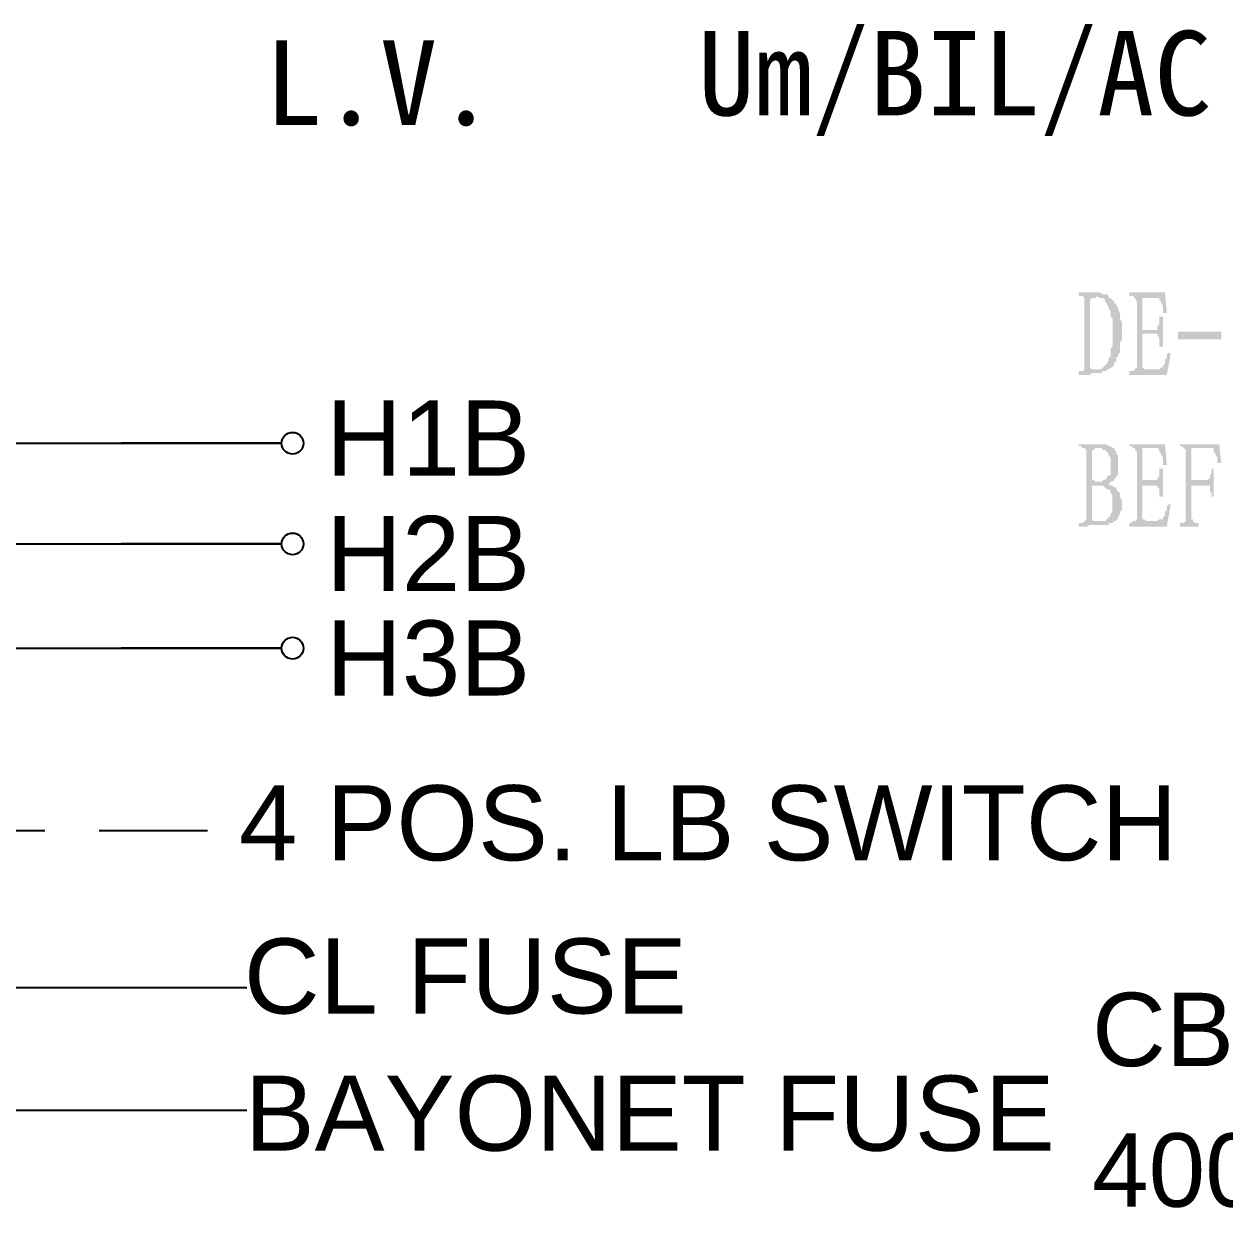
# Model space of a CAD drawing. Header units: millimetres. Extents: x 248233 to 259628, y -181361 to -174035.
# Drawn here: x 259519.87 to 259555.86, y -181152.64 to -181116.6 of the extents above; entities that cross this region are included whole.
import ezdxf
from ezdxf.enums import TextEntityAlignment as Align

# ---------------------------------------------------------------- set-up
doc = ezdxf.new("R2010")
doc.units = ezdxf.units.MM
doc.header["$LTSCALE"] = 13
doc.linetypes.add('DASHED', pattern=[0.75, 0.5, -0.25])
doc.layers.add('2', color=3, linetype='Continuous')
doc.layers.add('4虚线层', color=6, linetype='DASHED')
doc.layers.add('标注、文本', color=3, linetype='Continuous', lineweight=25)
doc.styles.add('Note Text (ANSI)', font='arial.ttf')
doc.styles.add('PDF FangSong', font='simfang.ttf')

msp = doc.modelspace()

# ---------------------------------------------------------------- hatches: boundary and pattern name
at = {"layer": '2', "linetype": 'Continuous', "transparency": 33554559}
for points in [[(259551.985, -181124.638), (259551.479, -181124.638), (259551.479, -181124.75), (259551.536, -181124.75), (259551.592, -181124.75), (259551.648, -181124.806), (259551.648, -181124.863), (259551.648, -181126.885), (259551.648, -181126.941), (259551.592, -181126.997), (259551.479, -181126.997), (259551.479, -181127.109), (259551.592, -181127.109), (259551.648, -181127.109), (259551.76, -181127.109), (259551.816, -181127.109), (259551.873, -181127.053), (259551.929, -181127.053), (259552.041, -181127.053), (259552.097, -181127.053), (259552.153, -181127.053), (259552.21, -181126.997), (259552.266, -181126.997), (259552.322, -181126.997), (259552.041, -181126.941), (259551.985, -181126.941), (259551.929, -181126.941), (259551.873, -181126.941), (259551.816, -181126.885), (259551.816, -181124.863), (259551.873, -181124.806), (259551.929, -181124.806), (259551.985, -181124.806), (259552.041, -181124.75), (259552.378, -181124.75), (259552.322, -181124.694), (259552.266, -181124.694), (259552.21, -181124.694), (259552.097, -181124.638), (259552.041, -181124.638)], [(259554.063, -181124.638), (259552.996, -181124.638), (259552.996, -181124.75), (259553.052, -181124.75), (259553.108, -181124.75), (259553.164, -181124.806), (259553.838, -181124.806), (259553.895, -181124.806), (259553.895, -181124.863), (259553.951, -181124.919), (259553.951, -181124.975), (259554.007, -181125.031), (259554.007, -181125.143), (259554.007, -181125.256), (259554.119, -181125.256)], [(259552.378, -181124.75), (259552.041, -181124.75), (259552.097, -181124.806), (259552.154, -181124.806), (259552.21, -181124.806), (259552.266, -181124.863), (259552.266, -181124.919), (259552.322, -181124.975), (259552.378, -181125.087), (259552.378, -181125.143), (259552.434, -181125.2), (259552.434, -181125.256), (259552.434, -181125.312), (259552.434, -181125.368), (259552.491, -181125.424), (259552.491, -181125.537), (259552.491, -181125.593), (259552.491, -181125.705), (259552.491, -181125.761), (259552.491, -181125.874), (259552.491, -181125.93), (259552.491, -181126.042), (259552.491, -181126.098), (259552.491, -181126.211), (259552.491, -181126.267), (259552.434, -181126.323), (259552.434, -181126.435), (259552.434, -181126.491), (259552.434, -181126.548), (259552.378, -181126.604), (259552.378, -181126.66), (259552.322, -181126.772), (259552.266, -181126.828), (259552.21, -181126.885), (259552.154, -181126.941), (259552.097, -181126.941), (259552.041, -181126.941), (259552.322, -181126.997), (259552.322, -181126.941), (259552.378, -181126.941), (259552.434, -181126.885), (259552.491, -181126.885), (259552.491, -181126.828), (259552.547, -181126.828), (259552.547, -181126.772), (259552.547, -181126.716), (259552.603, -181126.716), (259552.603, -181126.66), (259552.603, -181126.604), (259552.659, -181126.548), (259552.659, -181126.491), (259552.715, -181126.435), (259552.715, -181126.379), (259552.715, -181126.267), (259552.715, -181126.211), (259552.715, -181126.154), (259552.771, -181126.042), (259552.771, -181125.986), (259552.771, -181125.874), (259552.771, -181125.817), (259552.771, -181125.761), (259552.771, -181125.705), (259552.771, -181125.593), (259552.771, -181125.537), (259552.715, -181125.424), (259552.715, -181125.368), (259552.715, -181125.312), (259552.715, -181125.256), (259552.659, -181125.143), (259552.659, -181125.087), (259552.603, -181125.031), (259552.603, -181124.975), (259552.547, -181124.975), (259552.547, -181124.919), (259552.491, -181124.863), (259552.434, -181124.806), (259552.378, -181124.806)], [(259553.164, -181124.806), (259553.221, -181124.919), (259553.221, -181126.885), (259553.164, -181126.941), (259553.108, -181126.997), (259553.558, -181126.941), (259553.501, -181126.941), (259553.445, -181126.941), (259553.389, -181126.885), (259553.389, -181126.828), (259553.389, -181125.874), (259553.782, -181125.874), (259553.389, -181125.761), (259553.389, -181124.806), (259553.838, -181124.806)], [(259554.007, -181125.368), (259553.895, -181125.368), (259553.895, -181125.424), (259553.895, -181125.48), (259553.895, -181125.593), (259553.839, -181125.649), (259553.839, -181125.705), (259553.839, -181125.761), (259553.389, -181125.761), (259553.782, -181125.874), (259553.839, -181125.874), (259553.839, -181125.93), (259553.895, -181125.986), (259553.895, -181126.042), (259553.895, -181126.154), (259553.895, -181126.267), (259554.007, -181126.267)], [(259554.456, -181125.817), (259555.748, -181125.817), (259555.748, -181126.042), (259554.456, -181126.042)], [(259554.176, -181126.435), (259554.119, -181126.491), (259554.119, -181126.604), (259554.063, -181126.66), (259554.063, -181126.716), (259554.063, -181126.772), (259554.007, -181126.828), (259554.007, -181126.885), (259553.951, -181126.885), (259553.895, -181126.941), (259553.839, -181126.941), (259553.782, -181126.941), (259553.726, -181126.941), (259553.67, -181126.941), (259553.558, -181126.941), (259553.108, -181126.997), (259553.052, -181126.997), (259552.996, -181126.997), (259552.996, -181127.109), (259554.119, -181127.109), (259554.232, -181126.491)], [(259552.041, -181129.187), (259551.48, -181129.187), (259551.48, -181129.244), (259551.536, -181129.244), (259551.592, -181129.3), (259551.648, -181129.3), (259551.704, -181129.356), (259551.704, -181131.434), (259551.648, -181131.49), (259551.985, -181131.49), (259551.929, -181131.49), (259551.873, -181131.434), (259551.873, -181130.423), (259551.929, -181130.423), (259551.985, -181130.423), (259552.097, -181130.423), (259552.434, -181130.423), (259552.378, -181130.367), (259552.322, -181130.367), (259552.378, -181130.367), (259552.434, -181130.311), (259552.041, -181130.311), (259551.985, -181130.311), (259551.929, -181130.255), (259551.873, -181130.255), (259551.873, -181129.356), (259551.929, -181129.356), (259551.985, -181129.3), (259552.041, -181129.3), (259552.097, -181129.3), (259552.491, -181129.3), (259552.434, -181129.244), (259552.378, -181129.244), (259552.322, -181129.187), (259552.266, -181129.187), (259552.21, -181129.187), (259552.154, -181129.187)], [(259552.491, -181129.3), (259552.097, -181129.3), (259552.154, -181129.3), (259552.21, -181129.356), (259552.266, -181129.356), (259552.322, -181129.412), (259552.378, -181129.468), (259552.378, -181129.524), (259552.434, -181129.581), (259552.434, -181129.637), (259552.434, -181129.693), (259552.434, -181129.805), (259552.434, -181129.918), (259552.434, -181129.974), (259552.434, -181130.086), (259552.378, -181130.142), (259552.322, -181130.142), (259552.322, -181130.198), (259552.266, -181130.255), (259552.21, -181130.255), (259552.154, -181130.311), (259552.097, -181130.311), (259552.041, -181130.311), (259552.434, -181130.311), (259552.491, -181130.311), (259552.547, -181130.255), (259552.547, -181130.198), (259552.603, -181130.198), (259552.603, -181130.142), (259552.659, -181130.086), (259552.659, -181130.03), (259552.659, -181129.974), (259552.659, -181129.861), (259552.659, -181129.805), (259552.659, -181129.693), (259552.659, -181129.637), (259552.659, -181129.524), (259552.603, -181129.468), (259552.603, -181129.412), (259552.547, -181129.356), (259552.547, -181129.3)], [(259554.063, -181129.187), (259552.996, -181129.187), (259552.996, -181129.244), (259553.052, -181129.244), (259553.108, -181129.3), (259553.164, -181129.3), (259553.838, -181129.3), (259553.895, -181129.356), (259553.895, -181129.412), (259553.951, -181129.468), (259553.951, -181129.524), (259554.007, -181129.581), (259554.007, -181129.693), (259554.007, -181129.805), (259554.119, -181129.805)], [(259553.164, -181129.3), (259553.164, -181129.356), (259553.221, -181129.412), (259553.221, -181131.378), (259553.221, -181131.434), (259553.164, -181131.49), (259553.108, -181131.49), (259553.558, -181131.49), (259553.501, -181131.49), (259553.445, -181131.434), (259553.389, -181131.434), (259553.389, -181131.378), (259553.389, -181130.423), (259553.782, -181130.423), (259553.389, -181130.255), (259553.389, -181129.3), (259553.838, -181129.3)], [(259555.692, -181129.187), (259554.513, -181129.187), (259554.513, -181129.244), (259554.569, -181129.244), (259554.625, -181129.3), (259555.524, -181129.3), (259555.524, -181129.356), (259555.524, -181129.412), (259555.58, -181129.468), (259555.58, -181129.524), (259555.636, -181129.581), (259555.636, -181129.693), (259555.636, -181129.749), (259555.748, -181129.749)], [(259554.625, -181129.3), (259554.681, -181129.356), (259554.681, -181129.468), (259554.681, -181131.49), (259554.625, -181131.546), (259554.569, -181131.546), (259554.513, -181131.546), (259554.513, -181131.659), (259555.074, -181131.659), (259555.074, -181131.546), (259554.962, -181131.546), (259554.906, -181131.49), (259554.906, -181131.434), (259554.85, -181131.434), (259554.85, -181130.423), (259555.355, -181130.423), (259554.85, -181130.255), (259554.85, -181129.3), (259555.524, -181129.3)], [(259554.007, -181129.918), (259553.895, -181129.918), (259553.895, -181130.03), (259553.895, -181130.142), (259553.839, -181130.198), (259553.839, -181130.255), (259553.389, -181130.255), (259553.782, -181130.423), (259553.839, -181130.423), (259553.839, -181130.479), (259553.895, -181130.535), (259553.895, -181130.592), (259553.895, -181130.704), (259553.895, -181130.76), (259554.007, -181130.76)], [(259555.523, -181129.918), (259555.467, -181129.918), (259555.467, -181130.03), (259555.411, -181130.142), (259555.411, -181130.198), (259555.355, -181130.255), (259554.849, -181130.255), (259555.355, -181130.423), (259555.411, -181130.423), (259555.411, -181130.479), (259555.411, -181130.592), (259555.467, -181130.648), (259555.467, -181130.76), (259555.523, -181130.76)], [(259552.434, -181130.423), (259552.097, -181130.423), (259552.153, -181130.423), (259552.21, -181130.423), (259552.266, -181130.479), (259552.322, -181130.535), (259552.378, -181130.535), (259552.434, -181130.592), (259552.434, -181130.648), (259552.49, -181130.704), (259552.49, -181130.816), (259552.49, -181130.872), (259552.49, -181130.929), (259552.49, -181130.985), (259552.49, -181131.041), (259552.49, -181131.097), (259552.49, -181131.209), (259552.434, -181131.266), (259552.434, -181131.322), (259552.378, -181131.378), (259552.322, -181131.434), (259552.266, -181131.49), (259552.21, -181131.49), (259552.153, -181131.49), (259551.985, -181131.49), (259551.648, -181131.49), (259551.592, -181131.546), (259551.479, -181131.546), (259551.479, -181131.659), (259551.536, -181131.659), (259551.648, -181131.659), (259551.704, -181131.659), (259551.816, -181131.603), (259551.873, -181131.603), (259551.985, -181131.603), (259552.041, -181131.603), (259552.097, -181131.603), (259552.153, -181131.603), (259552.266, -181131.603), (259552.322, -181131.603), (259552.378, -181131.603), (259552.378, -181131.546), (259552.434, -181131.546), (259552.49, -181131.546), (259552.547, -181131.49), (259552.603, -181131.49), (259552.603, -181131.434), (259552.659, -181131.434), (259552.659, -181131.378), (259552.715, -181131.266), (259552.715, -181131.209), (259552.771, -181131.153), (259552.771, -181131.097), (259552.771, -181130.985), (259552.771, -181130.929), (259552.771, -181130.872), (259552.715, -181130.76), (259552.715, -181130.704), (259552.715, -181130.648), (259552.659, -181130.592), (259552.603, -181130.535), (259552.603, -181130.479), (259552.547, -181130.479), (259552.49, -181130.423)], [(259554.176, -181130.985), (259554.119, -181131.041), (259554.119, -181131.153), (259554.063, -181131.209), (259554.063, -181131.266), (259554.063, -181131.322), (259554.007, -181131.378), (259554.007, -181131.434), (259553.951, -181131.434), (259553.895, -181131.434), (259553.839, -181131.49), (259553.782, -181131.49), (259553.726, -181131.49), (259553.67, -181131.49), (259553.558, -181131.49), (259553.108, -181131.49), (259553.052, -181131.546), (259552.996, -181131.546), (259552.996, -181131.659), (259554.119, -181131.659), (259554.232, -181130.985)]]:
    msp.add_hatch(color=256, dxfattribs=at).paths.add_polyline_path(points)

# ---------------------------------------------------------------- linework, layer by layer
at = {"layer": '2', "linetype": 'Continuous'}
for p, q in [((259479.583, -181129.157), (259522.782, -181129.157)), ((259522.782, -181129.157), (259527.592, -181129.157)), ((259527.592, -181129.157), (259522.782, -181129.157)), ((259496.998, -181132.173), (259522.782, -181132.173)), ((259522.782, -181132.173), (259527.592, -181132.173)), ((259527.592, -181132.173), (259522.782, -181132.173)), ((259514.818, -181135.297), (259522.782, -181135.297)), ((259522.782, -181135.297), (259527.592, -181135.297)), ((259527.592, -181135.297), (259522.782, -181135.297))]:
    msp.add_line(p, q, dxfattribs=at)
at = {"layer": '2', "color": 3}
for p, q in [((259517.754, -181145.457), (259526.546, -181145.457)), ((259517.754, -181149.139), (259526.546, -181149.139))]:
    msp.add_line(p, q, dxfattribs=at)
at = {"layer": '4虚线层', "ltscale": 0.5}
msp.add_line((259473.374, -181140.761), (259525.564, -181140.761), dxfattribs=at)
at = {"layer": '标注、文本'}
for centre in [(259527.918, -181129.157), (259527.918, -181132.173), (259527.918, -181135.297)]:
    msp.add_circle(centre, 0.326, dxfattribs=at)

# ---------------------------------------------------------------- texts
at = {"layer": '2', "linetype": 'Continuous', "style": 'Note Text (ANSI)'}
for s, p in [('H1B', (259535.039, -181130.126)), ('H2B', (259535.039, -181133.585)), ('H3B', (259535.039, -181136.714)), ('CL FUSE', (259539.733, -181146.241)), ('BAYONET FUSE', (259550.758, -181150.351))]:
    msp.add_text(s, height=2.25, dxfattribs=at).set_placement(p, align=Align.RIGHT)
at = {"layer": '2', "linetype": 'Continuous', "attachment_point": 7}
for s, insert, char_height, style in [('\\W0.991650;Um/BIL/AC', (259540.066, -181119.953), 2.53409, 'PDF FangSong'), ('\\W0.998704;L.V.', (259527.092, -181119.663), 2.53409, 'PDF FangSong'), ('{\\W0.9964;CBUC15080C100 OR EUQAL}', (259551.878, -181148.422), 2.2, 'Note Text (ANSI)'), ('{\\W0.9918;4000353C12B OR EUQAL}', (259551.878, -181152.635), 2.2, 'Note Text (ANSI)')]:
    msp.add_mtext(s, dxfattribs=dict(at, insert=insert, char_height=char_height, style=style))
at = {"layer": '2', "linetype": 'Continuous', "insert": (259526.315, -181139.403), "char_height": 2.25, "width": 796.50551, "attachment_point": 1, "style": 'Note Text (ANSI)'}
msp.add_mtext('4 POS. LB SWITCH', dxfattribs=at)

doc.saveas('drawing.dxf')
